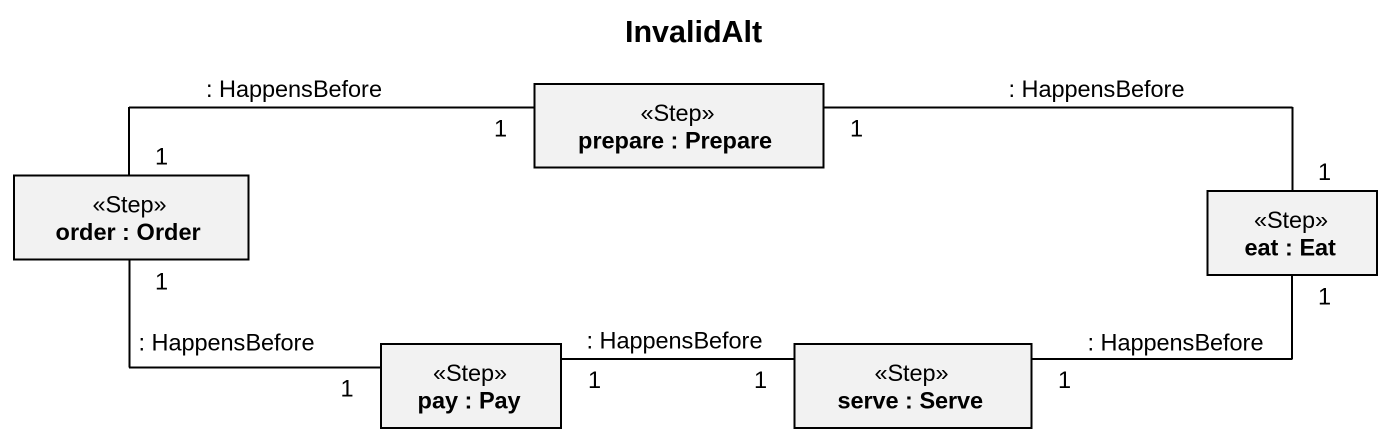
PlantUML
@startuml
title InvalidAlt
rectangle "prepare : Prepare" as prepare <<Step>>
rectangle "order : Order" as order <<Step>>
rectangle "eat : Eat" as eat <<Step>>
rectangle "pay : Pay" as pay <<Step>>
rectangle "serve : Serve" as serve <<Step>>
prepare "1" -right- "1" eat : : HappensBefore
order "1" -right- "1" prepare : : HappensBefore
order "1" -right- "1" pay : : HappensBefore
pay "1" -right- "1" serve : : HappensBefore
serve "1" -right- "1" eat : : HappensBefore
@enduml
